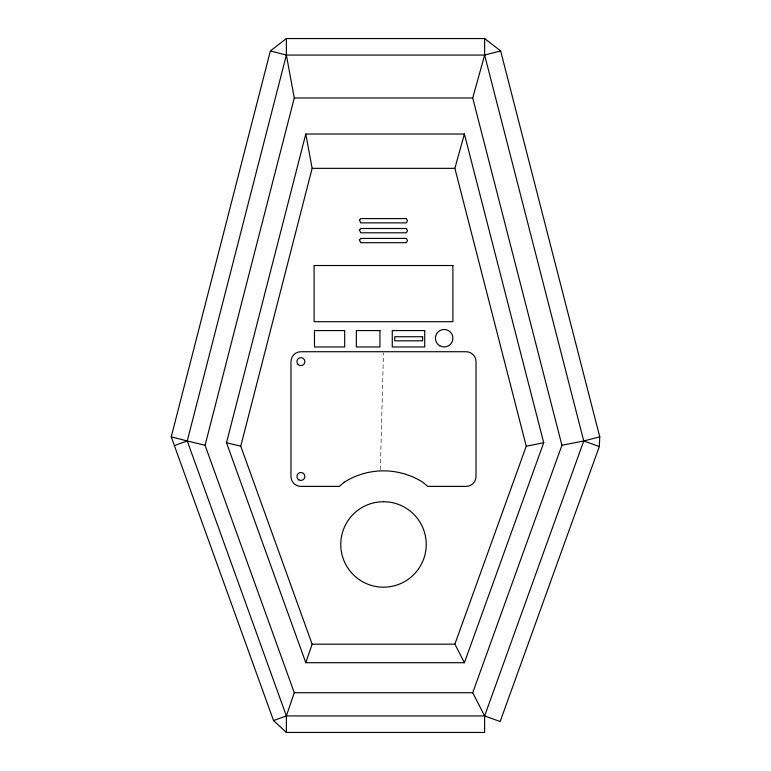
<?xml version="1.0" encoding="UTF-8"?>
<svg xmlns="http://www.w3.org/2000/svg" width="771" height="771" viewBox="0 0 771 771"><rect width="100%" height="100%" fill="white"/><g stroke="black" fill="none" stroke-linecap="round" stroke-linejoin="round"><path stroke-width="0.58" stroke-dasharray="3.85 2.89" d="M380.344 469.712L383.466 352.935"/><path stroke-width="1.16" d="M273.522 720.557L286.369 715.931L484.631 715.931L500.167 721.531L599.298 446.573L599.761 436.858L500.63 50.963L484.631 38.55L286.369 38.55L270.37 50.963L171.239 436.858L273.522 720.557L286.369 732.45L484.631 732.45L484.631 715.931L583.753 440.964L484.631 55.069L484.631 38.55M286.369 732.45L286.369 715.931L187.247 440.964L286.369 55.069L286.369 38.55M286.369 715.931L294.281 692.743L205.067 445.281L294.281 97.975L286.369 55.069L270.37 50.963M226.501 442.747L305.798 134.029L464.402 134.029L543.709 442.747L464.402 662.713L305.798 662.713L226.501 442.747L240.754 446.197L312.13 644.17L305.798 662.713M240.754 446.197L312.13 168.348L305.798 134.029M484.631 715.931L472.71 692.743L561.924 445.281L472.71 97.975L484.631 55.069L500.63 50.963M464.402 662.713L454.871 644.17L526.246 446.197L454.871 168.348L464.402 134.029M174.391 445.599L187.247 440.964L205.067 445.281M561.924 445.281L583.753 440.964L599.761 436.858M526.246 446.197L543.709 442.747M286.369 55.069L484.631 55.069M294.281 97.975L472.71 97.975M312.13 168.348L454.871 168.348M312.13 644.17L454.871 644.17M294.281 692.743L472.71 692.743M171.239 436.858L187.247 440.964M583.753 440.964L599.298 446.573M359.565 220.159L360.635 222.877L406.356 222.877L407.474 220.737L406.356 218.588L360.635 218.588L359.565 220.159M359.565 230.066L360.635 232.794L406.356 232.794L407.474 230.645L406.356 228.495L360.635 228.495L359.565 230.066M359.565 239.983L360.635 242.711L406.356 242.711L407.474 240.562L406.356 238.412L360.635 238.412L359.565 239.983M344.174 482.241L339.307 486.385L300.892 486.385A9.917 9.917 0 0 1 290.975 476.468L290.975 361.647A9.917 9.917 0 0 1 300.892 351.73L466.108 351.73A9.917 9.917 0 0 1 476.015 361.647L476.015 476.468A9.917 9.917 0 0 1 466.108 486.385L427.683 486.385L422.826 482.241A73.592 73.592 0 0 0 344.174 482.241M383.495 501.709L378.147 502.046A42.733 42.733 0 0 0 347.413 567.34A42.733 42.733 0 0 0 419.578 567.34A42.733 42.733 0 0 0 388.854 502.046L383.495 501.709M452.885 265.523L314.105 265.523L314.105 321.69L452.885 321.69L452.885 265.523M344.676 330.576L314.472 330.576L314.472 346.96L344.676 346.96L344.676 330.576M379.949 330.576L356.347 330.576L356.347 346.96L379.949 346.96L379.949 330.576M424.715 330.576L392.266 330.576L392.266 346.96L424.715 346.96L424.715 330.576M422.633 336.725L394.752 336.725L394.752 340.821L422.633 340.821L422.633 336.725M439.778 345.784A8.741 8.741 0 0 0 452.885 338.218A8.741 8.741 0 0 0 439.778 330.643A8.741 8.741 0 0 0 439.778 345.784M298.088 364.442A3.961 3.961 0 0 0 304.718 362.669A3.961 3.961 0 0 0 299.861 357.811A3.961 3.961 0 0 0 298.088 364.442M298.907 479.899A3.961 3.961 0 0 0 304.853 476.468A3.961 3.961 0 0 0 298.907 473.037A3.961 3.961 0 0 0 298.907 479.899"/></g></svg>
